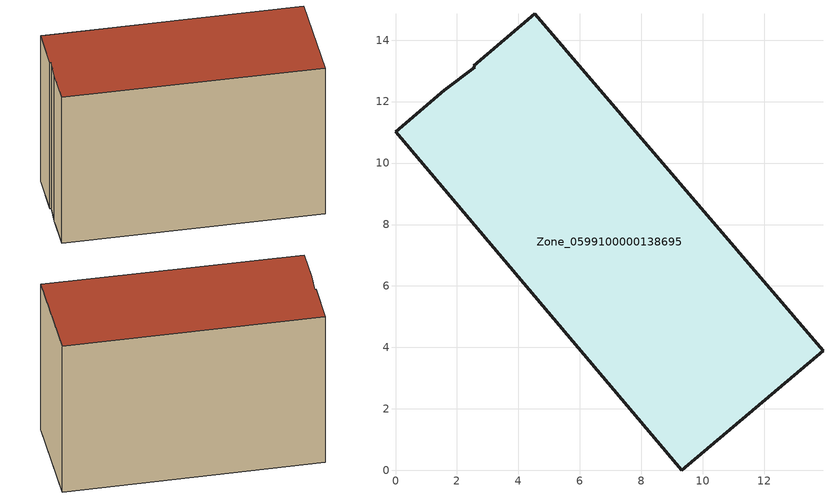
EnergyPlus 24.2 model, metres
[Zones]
Zone_0599100000138695
 floor ground (C_G): 1.59,12.36 2.59,13.11 2.54,13.17 4.54,14.86 13.91,3.89 9.31,0 0,11.02 z0
 wall outside (C_F): 4.54,14.86 2.54,13.17 2.59,13.11 1.59,12.36 0,11.02 9.31,0 13.91,3.89 4.54,14.86 z0:9.49
 roof outside (C_R): 2.59,13.11 1.59,12.36 0,11.02 9.31,0 13.91,3.89 4.54,14.86 2.54,13.17 z9.49
[BUILDING]
Pand.0599100000138695: North Axis=0; Terrain=City; Loads Convergence Tolerance Value=0.04; Temperature Convergence Tolerance Value=0.4; Solar Distribution=FullExterior; Maximum Number of Warmup Days=25; Minimum Number of Warmup Days=1
[Site:Location]
Rotterdam.The.Hague.AP_ZH_NLD Design_Conditions: Latitude=51.96; Longitude=4.45; Time Zone=1; Elevation=-4.5
[SITE:GROUNDTEMPERATURE:BUILDINGSURFACE]
18, 18, 18, 18, 18, 18, 18, 18, 18, 18, 18, 18
[MATERIAL] Thermal Absorptance=0.9; Solar Absorptance=0.7; Visible Absorptance=0.7
Name | Roughness | Thickness | Conductivity | Density | Specific Heat
G.TC.1946 | MediumSmooth | 0.15 | 1 | 540 | 1210
F.TC.1946 | Rough | 0.3 | 0.857143 | 1920 | 840
R.TC.1946 | MediumRough | 0.2 | 0.909091 | 1500 | 1000
[CONSTRUCTION]
C_G: G.TC.1946
C_F: F.TC.1946
C_R: R.TC.1946
[ZONE]
Zone_0599100000138695: Type=1; Multiplier=1; Ceiling Height=Autocalculate; Volume=Autocalculate; Floor Area=autocalculate; Part of Total Floor Area=Yes
[ZONEINFILTRATION:DESIGNFLOWRATE]
Infil_Zone_0599100000138695: Zone or ZoneList or Space or SpaceList=Zone_0599100000138695; Schedule=AlwaysOn; Design Flow Rate Calculation Method=Flow/Area; Flow Rate per Floor Area=0.003; Constant Term Coefficient=1; Temperature Term Coefficient=0; Velocity Term Coefficient=0; Velocity Squared Term Coefficient=0
[HVACTEMPLATE:ZONE:IDEALLOADSAIRSYSTEM]
Zone_0599100000138695: Maximum Heating Supply Air Temperature=50; Minimum Cooling Supply Air Temperature=13; Maximum Heating Supply Air Humidity Ratio=0.0156; Minimum Cooling Supply Air Humidity Ratio=0.0077; Heating Limit=NoLimit; Cooling Limit=NoLimit; Dehumidification Control Type=ConstantSensibleHeatRatio; Cooling Sensible Heat Ratio=0.7; Dehumidification Setpoint=60; Humidification Control Type=None; Humidification Setpoint=30; Outdoor Air Method=None; Outdoor Air Flow Rate per Person=0.00944; Outdoor Air Flow Rate per Zone Floor Area=0; Outdoor Air Flow Rate per Zone=0; Demand Controlled Ventilation Type=None; Outdoor Air Economizer Type=NoEconomizer; Heat Recovery Type=None; Sensible Heat Recovery Effectiveness=0.7; Latent Heat Recovery Effectiveness=0.65
[ZONECONTROL:THERMOSTAT]
ThermostatControl_Zone_0599100000138695: Zone or ZoneList=Zone_0599100000138695; Control Type Schedule=DualSetpointControlType; Control 1=Thermostat_Zone_0599100000138695; Temperature Difference Between Cutout And Setpoint=0
[THERMOSTATSETPOINT:DUALSETPOINT]
Thermostat_Zone_0599100000138695: Heating Setpoint Temperature Schedule=HeatingSetpoint_Zone_0599100000138695; Cooling Setpoint Temperature Schedule=CoolingSetpoint_Zone_0599100000138695
[SCHEDULE:COMPACT]
HeatingSetpoint_Zone_0599100000138695: Through: 12/31, For: AllDays, Until: 24:00, 21
CoolingSetpoint_Zone_0599100000138695: Through: 12/31, For: AllDays, Until: 24:00, 24
DualSetpointControlType: Through: 12/31, For: AllDays, Until: 24:00, 4
AlwaysOn: Through: 12/31, For: AllDays, Until: 24:00, 1
